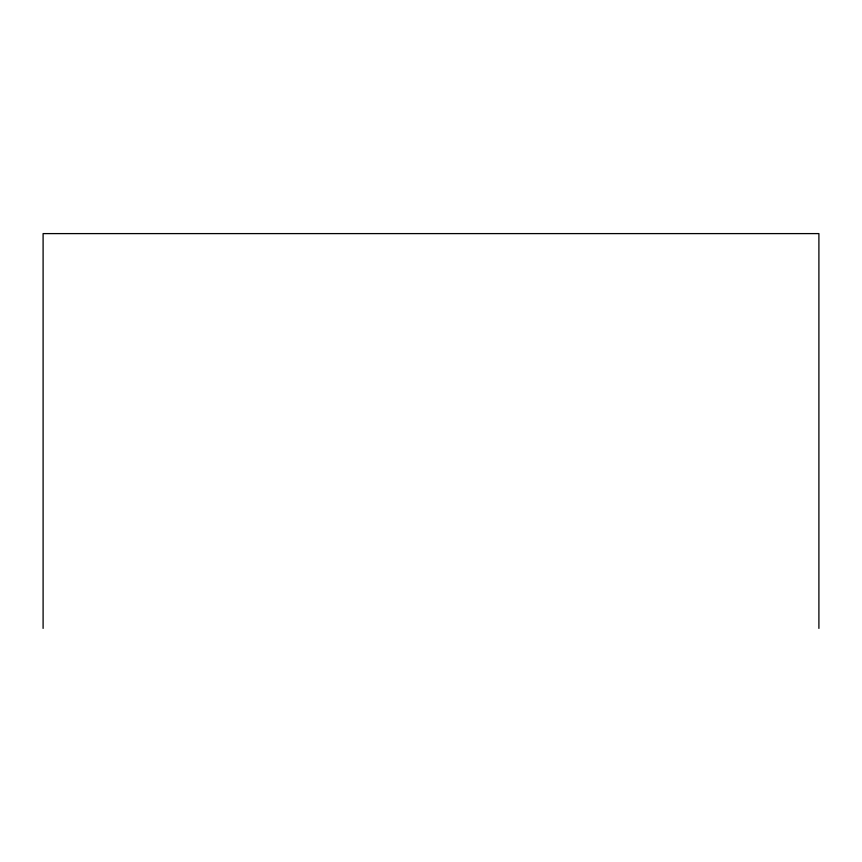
<?xml version="1.0" encoding="UTF-8"?>
<svg xmlns="http://www.w3.org/2000/svg" width="862" height="862" viewBox="0 0 862 862"><rect width="100%" height="100%" fill="white"/><g stroke="black" fill="none" stroke-linecap="round" stroke-linejoin="round"><path stroke-width="1.29" d="M818.9 628.398L818.9 233.602L43.1 233.602L43.1 628.398"/></g></svg>
